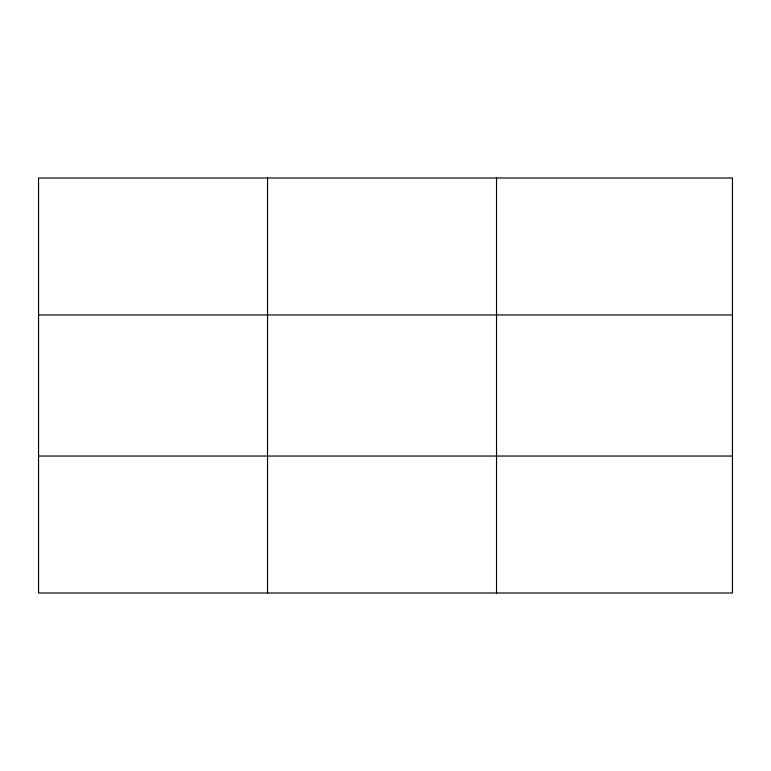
<?xml version="1.0" encoding="UTF-8"?>
<svg xmlns="http://www.w3.org/2000/svg" width="771" height="771" viewBox="0 0 771 771"><rect width="100%" height="100%" fill="white"/><g stroke="black" fill="none" stroke-linecap="round" stroke-linejoin="round"><path stroke-width="1.16" d="M267.537 178.005L267.537 592.995M496.524 178.005L496.524 592.995M38.55 314.954L732.45 314.954M38.55 456.046L732.45 456.046M732.45 565.606L732.45 592.995L38.55 592.995L38.55 178.005L732.45 178.005L732.45 565.606"/></g></svg>
